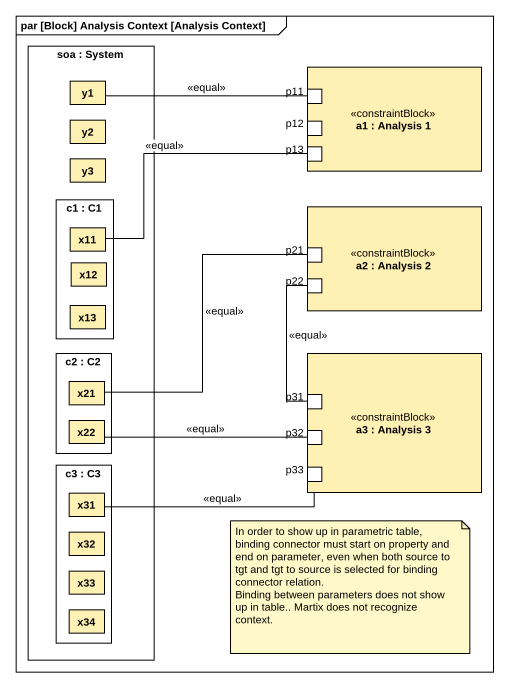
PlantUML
@startuml
mainframe par [Block] Analysis Context [Analysis Context]
rectangle "soa : System" as soa {
  rectangle y1 #FFF0B4
  rectangle y2 #FFF0B4
  rectangle y3 #FFF0B4
  rectangle "c1 : C1" as c1 {
    rectangle x11 #FFF0B4
    rectangle x12 #FFF0B4
    rectangle x13 #FFF0B4
  }
  rectangle "c2 : C2" as c2 {
    rectangle x21 #FFF0B4
    rectangle x22 #FFF0B4
  }
  rectangle "c3 : C3" as c3 {
    rectangle x31 #FFF0B4
    rectangle x32 #FFF0B4
    rectangle x33 #FFF0B4
    rectangle x34 #FFF0B4
  }
}
rectangle "a1 : Analysis 1" as a1 <<constraintBlock>> #FFF0B4 {
  port p11
  port p12
  port p13
}
rectangle "a2 : Analysis 2" as a2 <<constraintBlock>> #FFF0B4 {
  port p21
  port p22
}
rectangle "a3 : Analysis 3" as a3 <<constraintBlock>> #FFF0B4 {
  port p31
  port p32
  port p33
}
y1 -right- p11 : <<equal>>
x11 -right- p13 : <<equal>>
x21 -up- p21 : <<equal>>
x22 -right- p32 : <<equal>>
p31 -up- p22 : <<equal>>
x31 -right- p33 : <<equal>>
note as N1
  In order to show up in parametric table, binding connector must start on property and end on parameter, even when both source to tgt and tgt to source is selected for binding connector relation.
  Binding between parameters does not show up in table.. Martix does not recognize context.
end note
@enduml
